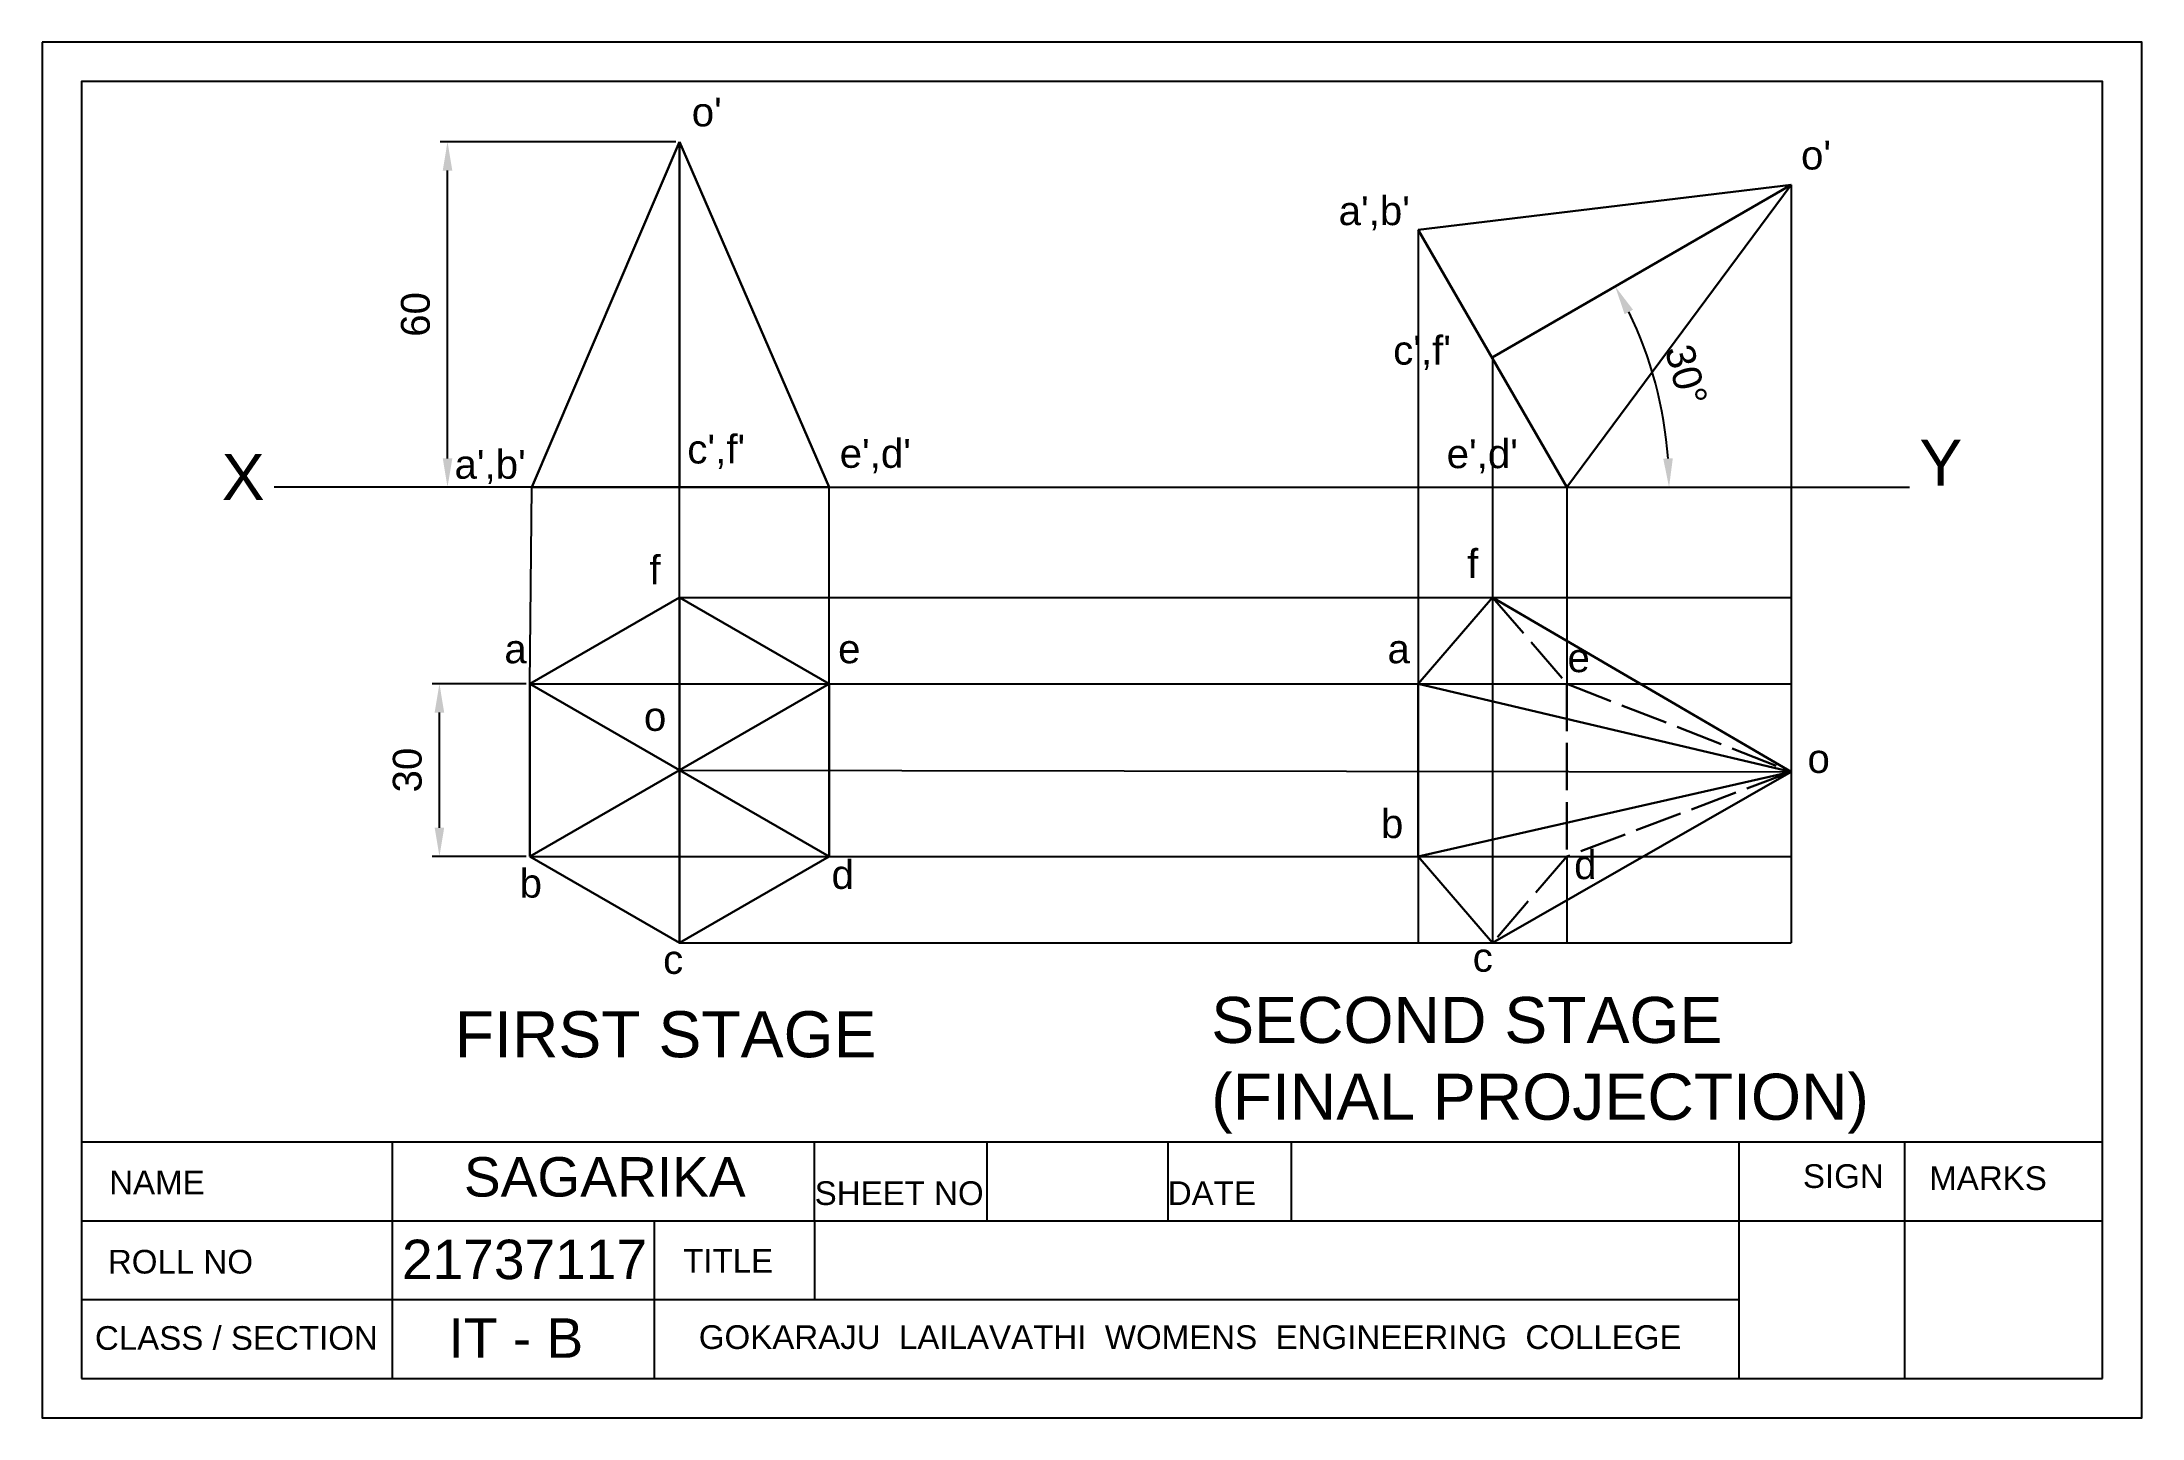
# Model space of a CAD drawing. Header units: millimetres. Extents: x 0 to 266, y 0 to 174.
import ezdxf

# ---------------------------------------------------------------- set-up
doc = ezdxf.new("R2010")
doc.units = ezdxf.units.MM
doc.linetypes.add('ACAD_ISO02W100', pattern=[15, 12, -3])
doc.styles.get("Standard").update_dxf_attribs({"font": 'arial.ttf'})
doc.dimstyles.new('ISO-25', dxfattribs={"dimtxt": 5, "dimasz": 5, "dimexe": 1.25, "dimexo": 0.625, "dimgap": 3, "dimtad": 1, "dimdec": 0, "dimtxsty": 'Standard', "dimcen": 2.5, "dimadec": 0, "dimazin": 0, "dimtfac": 1, "dimtdec": 0, "dimtmove": 0, "dimatfit": 3, "dimfxl": 1, "dimarcsym": 0})

# ---------------------------------------------------------------- blocks, each defined once
blk = doc.blocks.new('*D4')
at = {"color": 0, "lineweight": -2, "transparency": 16777216}
for p, q in [((80.35, 161.76), (50.49, 161.76)), ((51.4, 121.63), (51.4, 158.11)), ((80.35, 117.98), (50.49, 117.98))]:
    blk.add_line(p, q, dxfattribs=at)
at = {"color": 0, "transparency": 16777216}
for points in [[(50.8, 158.11), (52.01, 158.11), (51.4, 161.76)], [(50.8, 121.63), (52.01, 121.63), (51.4, 117.98)]]:
    blk.add_solid(points, dxfattribs=at)
at = {"layer": 'Defpoints', "color": 0, "transparency": 16777216}
for p in [(51.4, 161.76), (80.8, 161.76), (80.8, 117.98)]:
    blk.add_point(p, dxfattribs=at)
at = {"color": 0, "lineweight": 25, "transparency": 16777216, "insert": (47.35, 139.87), "char_height": 3.649, "attachment_point": 5, "rotation": 90}
blk.add_mtext('60', dxfattribs=at)
blk = doc.blocks.new('*D5')
at = {"color": 0, "lineweight": -2, "transparency": 16777216}
for p, q in [((61.39, 93.06), (49.46, 93.06)), ((50.38, 74.82), (50.38, 89.41)), ((61.39, 71.17), (49.46, 71.17))]:
    blk.add_line(p, q, dxfattribs=at)
at = {"color": 0, "transparency": 16777216}
for points in [[(49.77, 89.41), (50.98, 89.41), (50.38, 93.06)], [(49.77, 74.82), (50.98, 74.82), (50.38, 71.17)]]:
    blk.add_solid(points, dxfattribs=at)
at = {"layer": 'Defpoints', "color": 0, "transparency": 16777216}
for p in [(50.38, 93.06), (61.84, 93.06), (61.84, 71.17)]:
    blk.add_point(p, dxfattribs=at)
at = {"color": 0, "lineweight": 25, "transparency": 16777216, "insert": (46.32, 82.12), "char_height": 3.649, "attachment_point": 5, "rotation": 90}
blk.add_mtext('30', dxfattribs=at)
blk = doc.blocks.new('*D6')
at = {"color": 0, "lineweight": -2, "transparency": 16777216}
blk.add_arc((155.37, 117.98), 50.87, 4.1105, 25.8895, dxfattribs=at)
at = {"color": 0, "transparency": 16777216}
for points in [[(200.6, 139.9), (201.67, 140.47), (199.42, 143.41)], [(206.72, 121.65), (205.5, 121.6), (206.24, 117.98)]]:
    blk.add_solid(points, dxfattribs=at)
at = {"layer": 'Defpoints', "color": 0, "transparency": 16777216}
for p in [(221.73, 156.29), (183.81, 134.4), (205.47, 126.81), (62.09, 117.98), (236.74, 117.98)]:
    blk.add_point(p, dxfattribs=at)
at = {"color": 0, "transparency": 16777216, "insert": (208.42, 132.19), "char_height": 3.649, "attachment_point": 5, "rotation": 285}
blk.add_mtext('30°', dxfattribs=at)
blk = doc.blocks.new('GOKARAJU3')
for p, q in [((5, 169.4), (5, 5)), ((261.19, 169.4), (5, 169.4)), ((261.19, 5), (261.19, 169.4)), ((5, 35), (261.19, 35)), ((44.39, 35), (44.39, 5)), ((97.94, 25), (97.94, 35)), ((119.76, 35), (119.76, 25)), ((142.7, 35), (142.7, 25)), ((158.32, 35), (158.32, 25)), ((215.08, 35), (215.08, 5)), ((236.07, 35), (236.07, 5)), ((5, 25), (261.19, 25)), ((77.59, 25), (77.59, 5)), ((97.94, 25), (97.94, 15)), ((5, 15), (215.08, 15)), ((5, 5), (261.19, 5))]:
    blk.add_line(p, q)
blk.add_lwpolyline([(0, 174.4), (0, 0), (266.19, 0), (266.19, 174.4)], close=True)
at = {"char_height": 3}
for s, width, insert, attachment_point in [('SIGN', 10.7612, (223.21, 32.16), 1), ('MARKS', 16.273, (239.22, 31.9), 1), ('NAME', 15.9424, (8.51, 31.36), 1), ('SHEET NO', 21.0026, (97.94, 30), 1), ('DATE', 14.9315, (142.7, 30), 1), ('ROLL NO', 20.6744, (8.35, 21.31), 1), ('TITLE', 14.1732, (81.27, 21.41), 1), ('CLASS / SECTION', 35.77, (6.71, 11.64), 1), ('GOKARAJU  LAILAVATHI  WOMENS  ENGINEERING  COLLEGE', 147.5066, (145.54, 10.23), 5)]:
    blk.add_mtext_dynamic_manual_height_columns(s, width=width, gutter_width=15, heights=[0], dxfattribs=dict(at, insert=insert, attachment_point=attachment_point))

msp = doc.modelspace()

# ---------------------------------------------------------------- linework, layer by layer
at = {"lineweight": 30}
for p, q in [((62.09, 117.98), (80.8, 161.76)), ((80.8, 117.98), (80.8, 161.76)), ((80.8, 161.76), (99.76, 117.98)), ((174.45, 150.6), (221.73, 156.29)), ((183.81, 134.4), (221.73, 156.29)), ((221.73, 156.29), (193.29, 117.98)), ((174.45, 150.6), (193.29, 117.98)), ((62.09, 117.98), (99.76, 117.98)), ((80.8, 60.23), (80.8, 104.01)), ((174.45, 93.06), (183.87, 104.01)), ((183.87, 104.01), (221.73, 81.91)), ((61.84, 71.17), (99.76, 93.06)), ((61.84, 93.06), (99.76, 71.17)), ((174.45, 93.06), (174.45, 71.17)), ((174.45, 93.06), (221.73, 81.91)), ((221.73, 81.91), (174.45, 71.17)), ((183.87, 60.23), (221.73, 81.91)), ((174.45, 71.17), (183.87, 60.23))]:
    msp.add_line(p, q, dxfattribs=at)
at = {"lineweight": 25}
for p, q in [((221.73, 156.29), (221.73, 60.23)), ((174.45, 150.6), (174.45, 60.23)), ((183.87, 134.29), (183.87, 60.23)), ((61.84, 93.06), (62.09, 117.98)), ((62.09, 117.98), (236.74, 117.98)), ((80.8, 104.01), (80.8, 117.98)), ((99.76, 93.06), (99.76, 117.98)), ((193.29, 117.98), (193.29, 93.06)), ((80.8, 104.01), (221.73, 104.01)), ((61.84, 93.06), (221.73, 93.06)), ((80.8, 82.12), (221.73, 81.91)), ((61.84, 71.17), (221.73, 71.17)), ((193.29, 71.17), (193.29, 60.23)), ((80.8, 60.23), (221.73, 60.23))]:
    msp.add_line(p, q, dxfattribs=at)
at = {"lineweight": 25, "ltscale": 0.5}
msp.add_line((50.49, 117.98), (29.41, 117.98), dxfattribs=at)
at = {"linetype": 'ACAD_ISO02W100', "lineweight": 30, "ltscale": 0.5}
for p, q in [((183.87, 104.01), (193.29, 93.06)), ((193.29, 93.06), (193.29, 71.17)), ((193.29, 93.06), (221.73, 81.91)), ((221.73, 81.91), (193.29, 71.17)), ((193.29, 71.17), (183.87, 60.23))]:
    msp.add_line(p, q, dxfattribs=at)
at = {"linetype": 'Continuous'}
msp.add_lwpolyline([(5, 35), (261.19, 35), (261.19, 169.4), (5, 169.4)], close=True, dxfattribs=at)
at = {"lineweight": 30}
msp.add_lwpolyline([(61.84, 71.17), (80.8, 60.23), (99.76, 71.17), (99.76, 93.06), (80.8, 104.01), (61.84, 93.06)], close=True, dxfattribs=at)

# ---------------------------------------------------------------- block references
msp.add_blockref('GOKARAJU3', (0, 0))

# ---------------------------------------------------------------- texts
at = {"linetype": 'ACAD_ISO02W100', "lineweight": 25, "ltscale": 0.5}
for s, height, p in [("o'", 3.649, (82.36, 163.71)), ("o'", 3.649, (222.97, 158.24)), ("a',b'", 3.649, (164.36, 151.19)), ("c',f'", 3.649, (171.27, 133.51)), ("a',b'", 3.649, (52.29, 119.05)), ("c',f'", 3.649, (81.8, 120.98)), ("e',d'", 3.649, (101.11, 120.43)), ("e',d'", 3.649, (178.05, 120.39)), ('f', 3.65, (76.98, 105.68)), ('f', 3.65, (180.66, 106.46)), ('a', 3.65, (58.61, 95.66)), ('e', 3.65, (100.91, 95.66)), ('a', 3.65, (170.55, 95.66)), ('e', 3.65, (193.37, 94.53)), ('o', 3.65, (76.3, 87.09)), ('o', 3.65, (223.79, 81.76)), ('b', 3.65, (169.72, 73.51)), ('d', 3.65, (194.21, 68.3)), ('b', 3.65, (60.54, 65.96)), ('d', 3.65, (100.08, 67.06)), ('c', 3.65, (78.73, 56.29)), ('c', 3.65, (181.35, 56.56))]:
    msp.add_text(s, height=height, dxfattribs=at).set_placement(p)
at = {"lineweight": 25, "ltscale": 0.5}
for s, height, p in [('Y', 5.84, (237.97, 118.16)), ('X', 5.84, (22.78, 116.34)), ('SECOND STAGE', 5.8378, (148.21, 47.53)), ('FIRST STAGE', 5.8378, (52.32, 45.72)), ('(FINAL PROJECTION)', 5.8378, (148.21, 37.8))]:
    msp.add_text(s, height=height, dxfattribs=at).set_placement(p)
for s, p in [('SAGARIKA', (53.48, 28.06)), ('21737117', (45.63, 17.6)), ('IT - B', (51.53, 7.63))]:
    msp.add_text(s, height=5).set_placement(p)

# ---------------------------------------------------------------- dimensions: what is measured, and where the dimension line sits
at = {"lineweight": 25}
for base, p1, p2, picture, middle in [((51.4, 161.76), (80.8, 117.98), (80.8, 161.76), '*D4', (47.35, 139.87)), ((50.38, 93.06), (61.84, 71.17), (61.84, 93.06), '*D5', (46.32, 82.12))]:
    dim = msp.add_linear_dim(base=base, p1=p1, p2=p2, angle=90, dimstyle='ISO-25', override={"dimscale": 0.72973, "dimlfac": 1.370369}, dxfattribs=at)
    dim.commit()
    dim.dimension.update_dxf_attribs({"geometry": picture, "text_midpoint": middle})
dim = msp.add_angular_dim_2l(base=(205.47, 126.81), line1=((62.09, 117.98), (236.74, 117.98)), line2=((183.81, 134.4), (221.73, 156.29)), dimstyle='ISO-25', override={"dimscale": 0.72973, "dimlfac": 1.370369})
dim.commit()
dim.dimension.update_dxf_attribs({"geometry": '*D6', "text_midpoint": (208.42, 132.19)})

doc.saveas('drawing.dxf')
